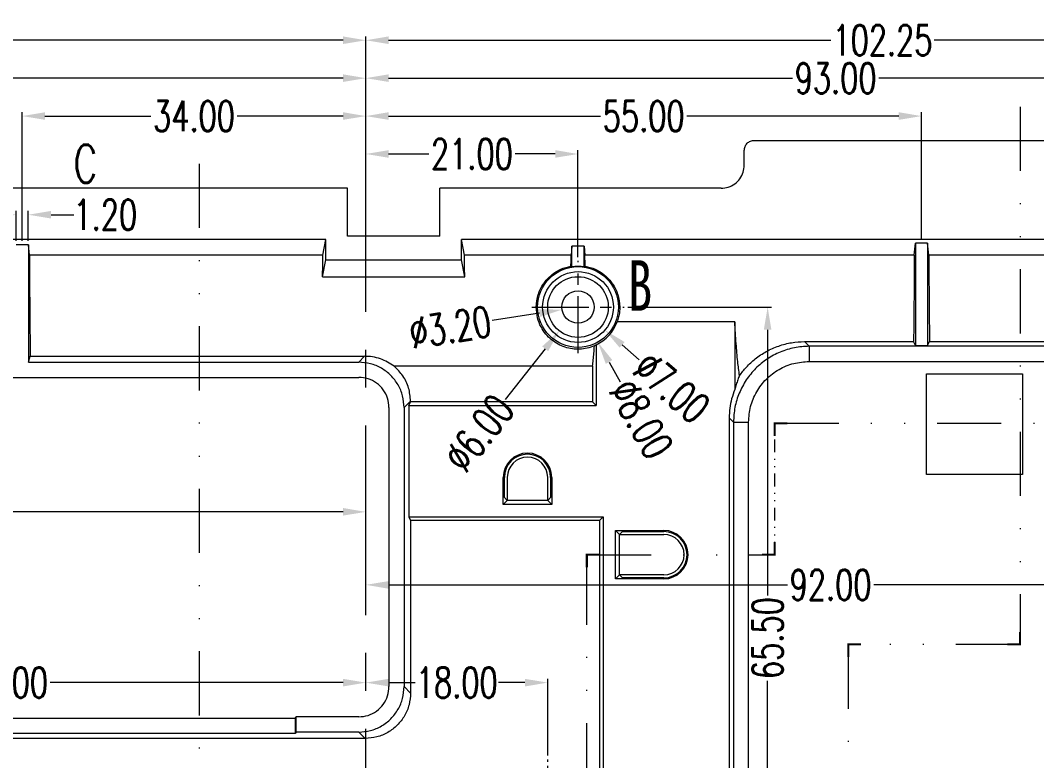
# Model space of a CAD drawing. Header units: millimetres. Extents: x 8061 to 9633, y -505 to -163.
# Drawn here: x 8278.3 to 8378.9, y -304.8 to -231.6 of the extents above; entities that cross this region are included whole.
import ezdxf
from ezdxf.enums import TextEntityAlignment as Align

# ---------------------------------------------------------------- set-up
doc = ezdxf.new("R2010")
doc.units = ezdxf.units.MM
doc.linetypes.add('CENTER', pattern=[0.6, 0.375, -0.075, 0.075, -0.075])
doc.linetypes.add('DIVIDE', pattern=[31.75, 12.7, -6.35, 0, -6.35, 0, -6.35])
doc.layers.get('Defpoints').update_dxf_attribs({"linetype": 'CONTINUOUS'})
for name, color, linetype, lineweight in [('dim', 82, 'CONTINUOUS', 9), ('hatch', 56, 'CONTINUOUS', 9), ('part', 7, 'CONTINUOUS', 20)]:
    doc.layers.add(name, color=color, linetype=linetype, lineweight=lineweight)
doc.styles.get("Standard").update_dxf_attribs({"font": 'romans.shx', "width": 0.7})
doc.styles.add('宋体', font='SimSun.ttf', dxfattribs={"width": 0.7})
doc.dimstyles.new('03', dxfattribs={"dimscale": 0.75, "dimtxt": 4, "dimasz": 3, "dimexe": 0.5, "dimexo": 0.5, "dimgap": 0.09, "dimtad": 0, "dimzin": 0, "dimdsep": 46, "dimtxsty": 'Standard', "dimcen": 0, "dimclrd": 256, "dimclre": 256, "dimclrt": 6, "dimazin": 2, "dimtp": 0.01, "dimtm": 0.01, "dimtfac": 1, "dimtofl": 0, "dimtmove": 0, "dimatfit": 0, "dimfxl": 1, "dimtolj": 1, "dimtzin": 0, "dimlwd": -1, "dimlwe": -1, "dimarcsym": 0})

# ---------------------------------------------------------------- blocks, each defined once
blk = doc.blocks.new('*D0')
at = {"layer": 'Defpoints', "color": 0}
for p in [(41073.16, -12911.3), (41094.16, -12911.3), (41094.16, -12921.88)]:
    blk.add_point(p, dxfattribs=at)
at = {"layer": 'dim'}
for p, q in [((41094.16, -12921.5), (41094.16, -12910.92)), ((41075.41, -12911.3), (41079.39, -12911.3)), ((41091.91, -12911.3), (41087.93, -12911.3))]:
    blk.add_line(p, q, dxfattribs=at)
for points in [[(41075.41, -12910.92), (41075.41, -12911.67), (41073.16, -12911.3)], [(41091.91, -12910.92), (41091.91, -12911.67), (41094.16, -12911.3)]]:
    blk.add_solid(points, dxfattribs=at)
at = {"layer": 'dim', "color": 6, "insert": (41083.66, -12911.3), "char_height": 3, "attachment_point": 5}
blk.add_mtext('\\A1;21.00', dxfattribs=at)
blk = doc.blocks.new('*D1')
at = {"layer": 'Defpoints', "color": 0}
for p in [(41128.16, -12907.55), (41073.16, -12911.3), (41128.16, -12920.12)]:
    blk.add_point(p, dxfattribs=at)
at = {"layer": 'dim'}
for p, q in [((41073.16, -12910.92), (41073.16, -12907.17)), ((41128.16, -12919.75), (41128.16, -12907.17)), ((41075.41, -12907.55), (41096.39, -12907.55)), ((41125.91, -12907.55), (41104.93, -12907.55))]:
    blk.add_line(p, q, dxfattribs=at)
for points in [[(41075.41, -12907.17), (41075.41, -12907.92), (41073.16, -12907.55)], [(41125.91, -12907.17), (41125.91, -12907.92), (41128.16, -12907.55)]]:
    blk.add_solid(points, dxfattribs=at)
at = {"layer": 'dim', "color": 6, "insert": (41100.66, -12907.55), "char_height": 3, "attachment_point": 5}
blk.add_mtext('\\A1;55.00', dxfattribs=at)
blk = doc.blocks.new('*D2')
at = {"layer": 'Defpoints', "color": 0}
for p in [(41166.16, -12903.8), (41073.16, -12911.3), (41166.16, -12921.88)]:
    blk.add_point(p, dxfattribs=at)
at = {"layer": 'dim'}
for p, q in [((41073.16, -12910.92), (41073.16, -12903.42)), ((41075.41, -12903.8), (41115.39, -12903.8)), ((41163.91, -12903.8), (41123.93, -12903.8)), ((41166.16, -12921.5), (41166.16, -12903.42))]:
    blk.add_line(p, q, dxfattribs=at)
for points in [[(41075.41, -12903.42), (41075.41, -12904.17), (41073.16, -12903.8)], [(41163.91, -12903.42), (41163.91, -12904.17), (41166.16, -12903.8)]]:
    blk.add_solid(points, dxfattribs=at)
at = {"layer": 'dim', "color": 6, "insert": (41119.66, -12903.8), "char_height": 3, "attachment_point": 5}
blk.add_mtext('\\A1;93.00', dxfattribs=at)
blk = doc.blocks.new('*D3')
at = {"layer": 'Defpoints', "color": 0}
for p in [(41175.41, -12900.05), (41175.41, -12910.95), (41073.16, -12911.3)]:
    blk.add_point(p, dxfattribs=at)
at = {"layer": 'dim'}
for p, q in [((41073.16, -12910.92), (41073.16, -12899.67)), ((41075.41, -12900.05), (41119.17, -12900.05)), ((41173.16, -12900.05), (41129.4, -12900.05)), ((41175.41, -12910.58), (41175.41, -12899.67))]:
    blk.add_line(p, q, dxfattribs=at)
for points in [[(41075.41, -12899.67), (41075.41, -12900.42), (41073.16, -12900.05)], [(41173.16, -12899.67), (41173.16, -12900.42), (41175.41, -12900.05)]]:
    blk.add_solid(points, dxfattribs=at)
at = {"layer": 'dim', "color": 6, "insert": (41124.29, -12900.05), "char_height": 3, "attachment_point": 5}
blk.add_mtext('\\A1;102.25', dxfattribs=at)
blk = doc.blocks.new('*D4')
at = {"layer": 'Defpoints', "color": 0}
for p in [(41039.16, -12907.55), (41073.16, -12907.55), (41039.16, -12920.27)]:
    blk.add_point(p, dxfattribs=at)
at = {"layer": 'dim'}
for p, q in [((41039.16, -12919.89), (41039.16, -12907.17)), ((41041.41, -12907.55), (41051.89, -12907.55)), ((41070.91, -12907.55), (41060.43, -12907.55))]:
    blk.add_line(p, q, dxfattribs=at)
for points in [[(41041.41, -12907.17), (41041.41, -12907.92), (41039.16, -12907.55)], [(41070.91, -12907.17), (41070.91, -12907.92), (41073.16, -12907.55)]]:
    blk.add_solid(points, dxfattribs=at)
at = {"layer": 'dim', "color": 6, "insert": (41056.16, -12907.55), "char_height": 3, "attachment_point": 5}
blk.add_mtext('\\A1;34.00', dxfattribs=at)
blk = doc.blocks.new('*D5')
at = {"layer": 'Defpoints', "color": 0}
for p in [(40980.16, -12903.8), (41073.16, -12903.8), (40980.16, -12921.88)]:
    blk.add_point(p, dxfattribs=at)
at = {"layer": 'dim'}
for p, q in [((40980.16, -12921.5), (40980.16, -12903.42)), ((40982.41, -12903.8), (41022.39, -12903.8)), ((41070.91, -12903.8), (41030.93, -12903.8))]:
    blk.add_line(p, q, dxfattribs=at)
for points in [[(40982.41, -12903.42), (40982.41, -12904.17), (40980.16, -12903.8)], [(41070.91, -12903.42), (41070.91, -12904.17), (41073.16, -12903.8)]]:
    blk.add_solid(points, dxfattribs=at)
at = {"layer": 'dim', "color": 6, "insert": (41026.66, -12903.8), "char_height": 3, "attachment_point": 5}
blk.add_mtext('\\A1;93.00', dxfattribs=at)
blk = doc.blocks.new('*D6')
at = {"layer": 'Defpoints', "color": 0}
for p in [(40970.91, -12900.05), (41073.16, -12900.05), (40970.91, -12915.69)]:
    blk.add_point(p, dxfattribs=at)
at = {"layer": 'dim'}
for p, q in [((40970.91, -12915.32), (40970.91, -12899.67)), ((40973.16, -12900.05), (41016.92, -12900.05)), ((41070.91, -12900.05), (41027.15, -12900.05))]:
    blk.add_line(p, q, dxfattribs=at)
for points in [[(40973.16, -12899.67), (40973.16, -12900.42), (40970.91, -12900.05)], [(41070.91, -12899.67), (41070.91, -12900.42), (41073.16, -12900.05)]]:
    blk.add_solid(points, dxfattribs=at)
at = {"layer": 'dim', "color": 6, "insert": (41022.04, -12900.05), "char_height": 3, "attachment_point": 5}
blk.add_mtext('\\A1;102.25', dxfattribs=at)
blk = doc.blocks.new('*D7')
at = {"layer": 'Defpoints', "color": 0}
for p in [(41039.76, -12917.31), (41038.56, -12920.27), (41039.76, -12920.27)]:
    blk.add_point(p, dxfattribs=at)
at = {"layer": 'dim'}
for p, q in [((41038.56, -12919.89), (41038.56, -12916.93)), ((41039.76, -12919.89), (41039.76, -12916.93)), ((41036.31, -12917.31), (41034.06, -12917.31)), ((41042.01, -12917.31), (41044.26, -12917.31))]:
    blk.add_line(p, q, dxfattribs=at)
for points in [[(41036.31, -12916.93), (41036.31, -12917.68), (41038.56, -12917.31)], [(41042.01, -12916.93), (41042.01, -12917.68), (41039.76, -12917.31)]]:
    blk.add_solid(points, dxfattribs=at)
at = {"layer": 'dim', "color": 6, "insert": (41047.38, -12917.31), "char_height": 3, "attachment_point": 5}
blk.add_mtext('\\A1;1.20', dxfattribs=at)
blk = doc.blocks.new('*D18')
at = {"layer": 'Defpoints', "color": 0}
for p in [(41073.16, -12946.7), (41073.16, -12946.7), (40991.61, -12948.71)]:
    blk.add_point(p, dxfattribs=at)
at = {"layer": 'dim'}
for p, q in [((40991.61, -12948.34), (40991.61, -12946.32)), ((40993.86, -12946.7), (41028.12, -12946.7)), ((41070.91, -12946.7), (41036.65, -12946.7))]:
    blk.add_line(p, q, dxfattribs=at)
for points in [[(40993.86, -12946.32), (40993.86, -12947.07), (40991.61, -12946.7)], [(41070.91, -12946.32), (41070.91, -12947.07), (41073.16, -12946.7)]]:
    blk.add_solid(points, dxfattribs=at)
at = {"layer": 'dim', "color": 6, "insert": (41032.39, -12946.7), "char_height": 3, "attachment_point": 5}
blk.add_mtext('\\A1;81.55', dxfattribs=at)
blk = doc.blocks.new('*D19')
at = {"layer": 'Defpoints', "color": 0}
for p in [(41073.16, -12963.59), (41073.16, -12963.59), (41002.16, -12971.19)]:
    blk.add_point(p, dxfattribs=at)
at = {"layer": 'dim'}
for p, q in [((41002.16, -12970.81), (41002.16, -12963.22)), ((41004.41, -12963.59), (41033.39, -12963.59)), ((41070.91, -12963.59), (41041.93, -12963.59))]:
    blk.add_line(p, q, dxfattribs=at)
for points in [[(41004.41, -12963.22), (41004.41, -12963.97), (41002.16, -12963.59)], [(41070.91, -12963.22), (41070.91, -12963.97), (41073.16, -12963.59)]]:
    blk.add_solid(points, dxfattribs=at)
at = {"layer": 'dim', "color": 6, "insert": (41037.66, -12963.59), "char_height": 3, "attachment_point": 5}
blk.add_mtext('\\A1;71.00', dxfattribs=at)
blk = doc.blocks.new('*D28')
at = {"layer": 'Defpoints', "color": 0}
for p in [(41073.16, -12963.59), (41073.16, -12963.59), (41091.16, -12971.19)]:
    blk.add_point(p, dxfattribs=at)
at = {"layer": 'dim'}
for p, q in [((41091.16, -12970.81), (41091.16, -12963.22)), ((41075.41, -12963.59), (41078.04, -12963.59)), ((41088.91, -12963.59), (41086.28, -12963.59))]:
    blk.add_line(p, q, dxfattribs=at)
for points in [[(41075.41, -12963.22), (41075.41, -12963.97), (41073.16, -12963.59)], [(41088.91, -12963.22), (41088.91, -12963.97), (41091.16, -12963.59)]]:
    blk.add_solid(points, dxfattribs=at)
at = {"layer": 'dim', "color": 6, "insert": (41082.16, -12963.59), "char_height": 3, "attachment_point": 5}
blk.add_mtext('\\A1;18.00', dxfattribs=at)
blk = doc.blocks.new('*D38')
at = {"layer": 'Defpoints', "color": 0}
for p in [(41073.16, -12953.92), (41073.16, -12953.92), (41165.16, -12960.78)]:
    blk.add_point(p, dxfattribs=at)
at = {"layer": 'dim'}
for p, q in [((41075.41, -12953.92), (41114.89, -12953.92)), ((41162.91, -12953.92), (41123.43, -12953.92)), ((41165.16, -12960.4), (41165.16, -12953.55))]:
    blk.add_line(p, q, dxfattribs=at)
for points in [[(41075.41, -12953.55), (41075.41, -12954.3), (41073.16, -12953.92)], [(41162.91, -12953.55), (41162.91, -12954.3), (41165.16, -12953.92)]]:
    blk.add_solid(points, dxfattribs=at)
at = {"layer": 'dim', "color": 6, "insert": (41119.16, -12953.92), "char_height": 3, "attachment_point": 5}
blk.add_mtext('\\A1;92.00', dxfattribs=at)
blk = doc.blocks.new('*D60')
at = {"layer": 'Defpoints', "color": 0}
for p in [(41098.72, -12926.44), (41112.93, -12991.94), (41112.93, -12991.94)]:
    blk.add_point(p, dxfattribs=at)
at = {"layer": 'dim'}
for p, q in [((41099.1, -12926.44), (41113.3, -12926.44)), ((41112.93, -12928.69), (41112.93, -12954.97)), ((41112.93, -12989.69), (41112.93, -12963.4))]:
    blk.add_line(p, q, dxfattribs=at)
for points in [[(41112.55, -12928.69), (41113.3, -12928.69), (41112.93, -12926.44)], [(41112.55, -12989.69), (41113.3, -12989.69), (41112.93, -12991.94)]]:
    blk.add_solid(points, dxfattribs=at)
at = {"layer": 'dim', "color": 6, "insert": (41112.93, -12959.19), "char_height": 3, "attachment_point": 5, "rotation": 90}
blk.add_mtext('\\A1;65.50', dxfattribs=at)
blk = doc.blocks.new('*D230')
at = {"layer": 'Defpoints', "color": 0}
for p in [(41091.5, -12924.16), (41096.82, -12928.72)]:
    blk.add_point(p, dxfattribs=at)
at = {"layer": 'dim'}
blk.add_line((41098.52, -12930.18), (41100.23, -12931.65), dxfattribs=at)
blk.add_solid([(41098.77, -12929.9), (41098.28, -12930.46), (41096.82, -12928.72)], dxfattribs=at)
at = {"layer": 'dim', "color": 6, "insert": (41103.43, -12934.39), "char_height": 3, "attachment_point": 5, "rotation": 319.3721}
blk.add_mtext('\\A1;∅7.00', dxfattribs=at)
blk = doc.blocks.new('*D231')
at = {"layer": 'Defpoints', "color": 0}
for p in [(41092.19, -12922.95), (41096.13, -12929.92)]:
    blk.add_point(p, dxfattribs=at)
at = {"layer": 'dim'}
blk.add_line((41097.23, -12931.88), (41098.34, -12933.84), dxfattribs=at)
blk.add_solid([(41097.56, -12931.69), (41096.91, -12932.06), (41096.13, -12929.92)], dxfattribs=at)
at = {"layer": 'dim', "color": 6, "insert": (41100.41, -12937.51), "char_height": 3, "attachment_point": 5, "rotation": 299.4558}
blk.add_mtext('\\A1;∅8.00', dxfattribs=at)
blk = doc.blocks.new('*D232')
at = {"layer": 'Defpoints', "color": 0}
for p in [(41095.74, -12926.19), (41092.58, -12926.69)]:
    blk.add_point(p, dxfattribs=at)
at = {"layer": 'dim'}
blk.add_line((41090.36, -12927.04), (41085.68, -12927.78), dxfattribs=at)
blk.add_solid([(41090.3, -12926.67), (41090.42, -12927.41), (41092.58, -12926.69)], dxfattribs=at)
at = {"layer": 'dim', "color": 6, "insert": (41081.51, -12928.44), "char_height": 3, "attachment_point": 5, "rotation": 9.022}
blk.add_mtext('\\A1;∅3.20', dxfattribs=at)
blk = doc.blocks.new('*D233')
at = {"layer": 'Defpoints', "color": 0}
for p in [(41096.01, -12924.08), (41092.31, -12928.79)]:
    blk.add_point(p, dxfattribs=at)
at = {"layer": 'dim'}
blk.add_line((41090.92, -12930.56), (41086.96, -12935.6), dxfattribs=at)
blk.add_solid([(41090.62, -12930.33), (41091.21, -12930.8), (41092.31, -12928.79)], dxfattribs=at)
at = {"layer": 'dim', "color": 6, "insert": (41084.35, -12938.91), "char_height": 3, "attachment_point": 5, "rotation": 51.8273}
blk.add_mtext('\\A1;∅6.00', dxfattribs=at)

msp = doc.modelspace()

# ---------------------------------------------------------------- linework, layer by layer
at = {"layer": 'hatch', "linetype": 'DIVIDE', "ltscale": 0.5}
for p, q in [((8377.211, -240.108), (8377.211, -293.303)), ((8295.961, -245.75), (8295.961, -374.692)), ((8352.929, -271.42), (8417.827, -271.42)), ((8334.335, -307.42), (8334.335, -284.42)), ((8334.335, -284.42), (8352.929, -284.42)), ((8377.211, -293.303), (8360.211, -293.303)), ((8360.211, -293.303), (8360.211, -407.199))]:
    msp.add_line(p, q, dxfattribs=at)
at = {"layer": 'hatch', "linetype": 'DIVIDE', "ltscale": 0.1}
msp.add_line((8352.929, -284.42), (8352.929, -271.42), dxfattribs=at)
at = {"layer": 'hatch', "flags": 128}
for points in [[(8377.211, -240.108, 0, 0, 0), (8380.961, -240.108, 1.125, 0, 0), (8384.711, -240.108, 0, 0, 0)], [(8295.961, -245.75, 0, 0, 0), (8292.211, -245.75, 1.125, 0, 0), (8288.461, -245.75, 0, 0, 0)]]:
    msp.add_lwpolyline(points, format="xyseb", dxfattribs=at)
at = {"layer": 'hatch', "const_width": 0.2, "flags": 128}
for points in [[(8352.929, -272.67), (8352.929, -271.42), (8354.179, -271.42)], [(8351.679, -284.42), (8352.929, -284.42), (8352.929, -283.17)], [(8334.335, -285.67), (8334.335, -284.42), (8335.585, -284.42)], [(8377.211, -292.053), (8377.211, -293.303), (8375.961, -293.303)], [(8361.461, -293.303), (8360.211, -293.303), (8360.211, -294.553)]]:
    msp.add_lwpolyline(points, dxfattribs=at)
at = {"layer": 'part', "color": 1, "linetype": 'CENTER', "ltscale": 50}
msp.add_line((8312.461, -410.395), (8312.461, -240.445), dxfattribs=at)
at = {"layer": 'part', "color": 7, "linetype": 'Continuous'}
for p, q in [((8350.913, -243.437), (8413.713, -243.437)), ((8349.917, -245.883), (8349.917, -244.433)), ((8310.653, -248.174), (8244.025, -248.174)), ((8310.653, -252.92), (8310.653, -248.174)), ((8319.78, -252.92), (8319.78, -248.174)), ((8347.626, -248.174), (8319.78, -248.174)), ((8308.517, -253.255), (8246.161, -253.255)), ((8308.208, -254.804), (8308.517, -253.255)), ((8308.517, -255.262), (8308.517, -253.255)), ((8319.78, -252.92), (8310.653, -252.92)), ((8321.916, -255.262), (8321.916, -253.255)), ((8322.225, -254.804), (8321.916, -253.255)), ((8410.214, -253.255), (8321.916, -253.255)), ((8279.061, -253.753), (8277.861, -253.753)), ((8279.061, -253.753), (8279.061, -265.377)), ((8279.166, -254.804), (8279.061, -253.753)), ((8332.861, -253.911), (8332.772, -254.804)), ((8332.861, -255.957), (8332.861, -253.911)), ((8334.061, -253.911), (8332.861, -253.911)), ((8334.061, -255.957), (8334.061, -253.911)), ((8334.061, -253.911), (8334.15, -254.804)), ((8366.741, -254.804), (8366.861, -253.605)), ((8366.861, -253.605), (8366.861, -263.721)), ((8368.061, -253.605), (8366.861, -253.605)), ((8368.061, -253.605), (8368.061, -263.721)), ((8368.18, -254.804), (8368.061, -253.605)), ((8308.208, -254.804), (8279.166, -254.804)), ((8308.183, -256.935), (8308.517, -255.262)), ((8308.517, -255.262), (8321.916, -255.262)), ((8322.25, -256.935), (8321.916, -255.262)), ((8332.772, -254.804), (8322.225, -254.804)), ((8366.741, -254.804), (8334.15, -254.804)), ((8404.772, -254.804), (8368.18, -254.804)), ((8308.183, -256.935), (8322.25, -256.935)), ((8348.966, -261.395), (8337.335, -261.395)), ((8348.966, -261.395), (8348.966, -268.091)), ((8355.881, -263.342), (8366.671, -263.342)), ((8356.344, -263.805), (8355.881, -263.342)), ((8366.861, -263.721), (8366.671, -263.342)), ((8368.061, -263.721), (8368.25, -263.342)), ((8368.25, -263.342), (8398.54, -263.342)), ((8335.255, -263.658), (8335.255, -269.665)), ((8356.344, -263.805), (8356.344, -265.305)), ((8398.077, -263.805), (8356.344, -263.805)), ((8366.861, -263.721), (8368.061, -263.721)), ((8279.061, -265.377), (8279.256, -264.792)), ((8279.061, -265.377), (8311.756, -265.377)), ((8279.256, -264.792), (8312.341, -264.792)), ((8311.756, -265.377), (8312.341, -264.792)), ((8356.345, -265.305), (8398.076, -265.305)), ((8334.899, -265.766), (8315.252, -265.766)), ((8334.899, -265.766), (8334.899, -269.309)), ((8367.961, -276.496), (8367.961, -266.531)), ((8367.961, -266.531), (8377.461, -266.531)), ((8377.461, -266.531), (8377.461, -276.496)), ((8245.166, -266.878), (8311.754, -266.878)), ((8316.891, -269.239), (8316.254, -269.876)), ((8316.712, -269.665), (8316.891, -269.309)), ((8316.891, -269.239), (8316.891, -269.309)), ((8334.899, -269.309), (8316.891, -269.309)), ((8334.899, -269.309), (8335.255, -269.665)), ((8314.754, -269.876), (8314.754, -297.464)), ((8316.254, -269.876), (8316.254, -297.466)), ((8316.712, -269.665), (8316.712, -280.675)), ((8316.712, -269.665), (8335.255, -269.665)), ((8348.426, -270.885), (8348.426, -346.755)), ((8348.426, -270.885), (8348.846, -271.304)), ((8348.846, -271.304), (8348.846, -346.335)), ((8348.846, -271.304), (8350.345, -271.304)), ((8350.345, -347.835), (8350.345, -271.305)), ((8377.461, -276.496), (8367.961, -276.496)), ((8326.068, -279.458), (8326.068, -276.77)), ((8326.173, -276.77), (8326.068, -276.77)), ((8326.173, -278.777), (8326.173, -276.77)), ((8326.461, -276.77), (8326.461, -279.065)), ((8330.461, -279.065), (8330.461, -276.77)), ((8330.749, -276.77), (8330.749, -278.777)), ((8330.749, -276.77), (8330.854, -276.77)), ((8330.854, -276.77), (8330.854, -279.458)), ((8326.461, -279.065), (8326.068, -279.458)), ((8330.854, -279.458), (8326.068, -279.458)), ((8326.461, -279.065), (8326.173, -278.777)), ((8330.461, -279.065), (8326.461, -279.065)), ((8330.749, -278.777), (8330.461, -279.065)), ((8330.461, -279.065), (8330.854, -279.458)), ((8316.712, -280.675), (8316.89, -281.031)), ((8316.712, -280.675), (8335.956, -280.675)), ((8316.89, -281.031), (8316.89, -298.102)), ((8335.6, -281.031), (8316.89, -281.031)), ((8335.6, -281.031), (8335.956, -280.675)), ((8335.6, -281.031), (8335.6, -385.074)), ((8335.956, -280.675), (8335.956, -389.446)), ((8337.173, -286.813), (8337.173, -282.027)), ((8337.173, -282.027), (8341.961, -282.027)), ((8337.566, -282.42), (8337.173, -282.027)), ((8337.854, -282.132), (8337.566, -282.42)), ((8337.566, -286.42), (8337.566, -282.42)), ((8337.566, -282.42), (8341.961, -282.42)), ((8337.854, -282.132), (8341.961, -282.132)), ((8341.961, -282.132), (8341.961, -282.027)), ((8337.566, -286.42), (8337.173, -286.813)), ((8341.961, -286.42), (8337.566, -286.42)), ((8337.566, -286.42), (8337.854, -286.708)), ((8341.961, -286.813), (8337.173, -286.813)), ((8341.961, -286.708), (8337.854, -286.708)), ((8341.961, -286.708), (8341.961, -286.813)), ((8316.254, -297.466), (8316.89, -298.102)), ((8305.461, -300.621), (8270.018, -300.621)), ((8305.461, -300.621), (8305.565, -300.464)), ((8305.461, -300.621), (8305.461, -302.121)), ((8305.565, -301.964), (8305.565, -300.464)), ((8311.755, -300.464), (8305.565, -300.464)), ((8312.393, -302.6), (8244.531, -302.6)), ((8305.461, -302.121), (8270.018, -302.121)), ((8305.565, -301.964), (8305.461, -302.121)), ((8311.756, -301.964), (8305.565, -301.964)), ((8312.392, -302.601), (8311.756, -301.964))]:
    msp.add_line(p, q, dxfattribs=at)
at = {"layer": 'part', "color": 1, "linetype": 'CENTER', "ltscale": 15}
for p, q in [((8333.461, -264.481), (8333.461, -255.36)), ((8328.9, -259.92), (8338.021, -259.92))]:
    msp.add_line(p, q, dxfattribs=at)
at = {"layer": 'part', "color": 1, "linetype": 'CENTER', "ltscale": 5}
msp.add_line((8330.46, -310.17), (8330.46, -304.67), dxfattribs=at)
at = {"layer": 'part', "color": 7, "linetype": 'Continuous'}
for radius in [4, 3.5, 3, 1.6]:
    msp.add_circle((8333.461, -259.92), radius, dxfattribs=at)
for centre, radius, start, end in [((8333.461, -259.92), 4.009, 81.392, 98.608), ((8333.461, -259.92), 4.146, 295.64374, 339.16463), ((8328.461, -276.77), 2.393, 0, 180), ((8328.461, -276.77), 2.288, 0, 180), ((8328.461, -276.77), 2, 0, 180), ((8341.961, -284.42), 2.393, 270, 90), ((8341.961, -284.42), 2.288, 270, 90), ((8341.961, -284.42), 2, 270, 90)]:
    msp.add_arc(centre, radius, start, end, dxfattribs=at)
for points in [[(8349.917, -244.433), (8349.993, -244.051), (8350.208, -243.728), (8350.531, -243.512), (8350.913, -243.437)], [(8347.626, -248.174), (8348.336, -248.062), (8348.974, -247.737), (8349.48, -247.231), (8349.805, -246.593), (8349.917, -245.883)], [(8279.166, -254.804), (8279.19, -258.727), (8279.221, -262.091), (8279.256, -264.792)], [(8308.183, -256.935), (8308.191, -256.239), (8308.2, -255.528), (8308.208, -254.804)], [(8322.25, -256.935), (8322.241, -256.239), (8322.233, -255.528), (8322.225, -254.804)], [(8332.766, -255.876), (8332.768, -255.522), (8332.77, -255.164), (8332.772, -254.804)], [(8334.156, -255.876), (8334.154, -255.522), (8334.152, -255.164), (8334.15, -254.804)], [(8366.741, -254.804), (8366.722, -258.022), (8366.698, -260.888), (8366.671, -263.342)], [(8368.18, -254.804), (8368.2, -258.022), (8368.223, -260.888), (8368.25, -263.342)], [(8329.329, -259.922), (8329.53, -258.679), (8330.061, -257.603), (8330.831, -256.763), (8331.755, -256.186), (8332.766, -255.876)], [(8332.861, -255.957), (8332.829, -255.93), (8332.798, -255.903), (8332.766, -255.876)], [(8334.156, -255.876), (8334.124, -255.903), (8334.092, -255.93), (8334.061, -255.957)], [(8334.156, -255.876), (8335.167, -256.186), (8336.09, -256.763), (8336.861, -257.603), (8337.392, -258.679), (8337.594, -259.921)], [(8335.091, -263.762), (8334.363, -263.998), (8333.635, -264.094), (8332.912, -264.061), (8332.185, -263.895), (8331.486, -263.594), (8330.844, -263.161), (8330.277, -262.596), (8329.804, -261.884), (8329.463, -261.002), (8329.329, -259.922)], [(8337.594, -259.921), (8337.568, -260.413), (8337.483, -260.906), (8337.335, -261.395)], [(8349.444, -266.691), (8349.273, -265.323), (8349.113, -263.548), (8348.966, -261.395)], [(8349.444, -266.691), (8350.121, -265.867), (8351.01, -265.048), (8352.095, -264.325), (8353.322, -263.777), (8354.603, -263.449), (8355.881, -263.342)], [(8334.899, -265.766), (8334.964, -265.16), (8335.029, -264.492), (8335.091, -263.762)], [(8335.091, -263.762), (8335.146, -263.728), (8335.2, -263.693), (8335.255, -263.658)], [(8356.344, -263.805), (8354.88, -263.953), (8353.475, -264.383), (8352.179, -265.073), (8351.042, -266.001), (8350.113, -267.139), (8349.423, -268.435), (8348.994, -269.84), (8348.846, -271.304)], [(8316.254, -269.875), (8316.101, -268.711), (8315.652, -267.626), (8314.937, -266.695), (8314.005, -265.98), (8312.92, -265.531), (8311.755, -265.377)], [(8315.252, -265.766), (8314.623, -265.367), (8313.9, -265.053), (8313.121, -264.856), (8312.341, -264.792)], [(8350.345, -271.305), (8350.546, -269.765), (8351.143, -268.314), (8352.102, -267.062), (8353.355, -266.103), (8354.806, -265.505), (8356.345, -265.305)], [(8316.891, -269.239), (8316.698, -267.935), (8316.135, -266.744), (8315.252, -265.766)], [(8314.754, -269.876), (8314.607, -268.95), (8314.181, -268.114), (8313.518, -267.45), (8312.682, -267.025), (8311.754, -266.878)], [(8349.444, -266.691), (8349.279, -267.113), (8349.12, -267.575), (8348.966, -268.091)], [(8348.966, -268.091), (8348.668, -268.997), (8348.487, -269.933), (8348.426, -270.885)], [(8311.755, -300.464), (8312.682, -300.317), (8313.518, -299.891), (8314.181, -299.228), (8314.607, -298.392), (8314.754, -297.464)], [(8311.756, -301.964), (8312.92, -301.811), (8314.005, -301.362), (8314.937, -300.647), (8315.651, -299.715), (8316.101, -298.63), (8316.254, -297.465)], [(8316.89, -298.102), (8316.737, -299.267), (8316.288, -300.352), (8315.573, -301.283), (8314.642, -301.998), (8313.557, -302.447), (8312.393, -302.6)]]:
    msp.add_spline(points, degree=3, dxfattribs=at)

# ---------------------------------------------------------------- texts
at = {"layer": 'dim', "insert": (8338.421, -255.292), "char_height": 5, "width": 9.18398, "attachment_point": 1, "style": '宋体'}
msp.add_mtext('B', dxfattribs=at)
at = {"layer": 'hatch', "width": 0.7}
msp.add_text('C', height=3.75, dxfattribs=at).set_placement((8284.711, -245.75), align=Align.MIDDLE)

# ---------------------------------------------------------------- dimensions: what is measured, and where the dimension line sits
at = {"layer": 'dim'}
for base, p1, p2, picture, middle in [((8210.211, -233.531), (8312.461, -233.531), (8210.211, -249.175), '*D6', (8261.336, -233.531)), ((8414.711, -233.531), (8312.461, -244.781), (8414.711, -244.438), '*D3', (8363.586, -233.531)), ((8219.461, -237.281), (8312.461, -237.281), (8219.461, -255.36), '*D5', (8265.961, -237.281)), ((8405.461, -237.281), (8312.461, -244.781), (8405.461, -255.36), '*D2', (8358.961, -237.281)), ((8278.461, -241.031), (8312.461, -241.031), (8278.461, -253.753), '*D4', (8295.461, -241.031)), ((8367.461, -241.031), (8312.461, -244.781), (8367.461, -253.605), '*D1', (8339.961, -241.031)), ((8333.461, -244.781), (8312.461, -244.781), (8333.461, -255.36), '*D0', (8322.961, -244.781)), ((8279.061, -250.793), (8277.861, -253.753), (8279.061, -253.753), '*D7', (8286.678, -250.793)), ((8312.461, -280.18), (8230.911, -282.195), (8312.461, -280.18), '*D18', (8271.686, -280.18)), ((8312.461, -297.078), (8241.46, -304.67), (8312.461, -297.078), '*D19', (8276.961, -297.078)), ((8312.461, -297.078), (8330.46, -304.67), (8312.461, -297.078), '*D28', (8321.461, -297.078))]:
    dim = msp.add_linear_dim(base=base, p1=p1, p2=p2, dimstyle='03', dxfattribs=at)
    dim.commit()
    dim.dimension.update_dxf_attribs({"geometry": picture, "text_midpoint": middle, "insert": (-32760.7, 12666.516)})
for p1, p2, picture, middle in [((8331.494, -256.437), (8335.428, -263.403), '*D231', (8339.715, -270.994)), ((8330.804, -257.641), (8336.117, -262.199), '*D230', (8342.733, -267.876))]:
    dim = msp.add_diameter_dim_2p(p1=p1, p2=p2, dimstyle='03', dxfattribs=at)
    dim.commit()
    dim.dimension.update_dxf_attribs({"geometry": picture, "text_midpoint": middle, "insert": (-32760.7, 12666.516)})
for p1, p2, picture, middle in [((8335.315, -257.562), (8331.607, -262.279), '*D233', (8323.654, -272.395)), ((8335.041, -259.669), (8331.881, -260.171), '*D232', (8320.815, -261.928))]:
    dim = msp.add_diameter_dim_2p(p1=p1, p2=p2, dimstyle='03', dxfattribs=at)
    dim.commit()
    dim.dimension.update_dxf_attribs({"geometry": picture, "text_midpoint": middle, "dimtype": 131, "insert": (-32760.7, 12666.516)})
dim = msp.add_linear_dim(base=(8352.228, -325.42), p1=(8338.021, -259.92), p2=(8352.228, -325.42), angle=90, dimstyle='03', dxfattribs=at)
dim.commit()
dim.dimension.update_dxf_attribs({"geometry": '*D60', "text_midpoint": (8352.228, -292.67), "insert": (-32760.7, 12666.516)})
dim = msp.add_linear_dim(base=(8312.461, -287.405), p1=(8404.461, -294.26), p2=(8312.461, -287.405), dimstyle='03', dxfattribs=at)
dim.commit()
dim.dimension.update_dxf_attribs({"geometry": '*D38', "text_midpoint": (8358.461, -287.405), "dimtype": 128, "insert": (-32760.7, 12666.516)})

doc.saveas('drawing.dxf')
